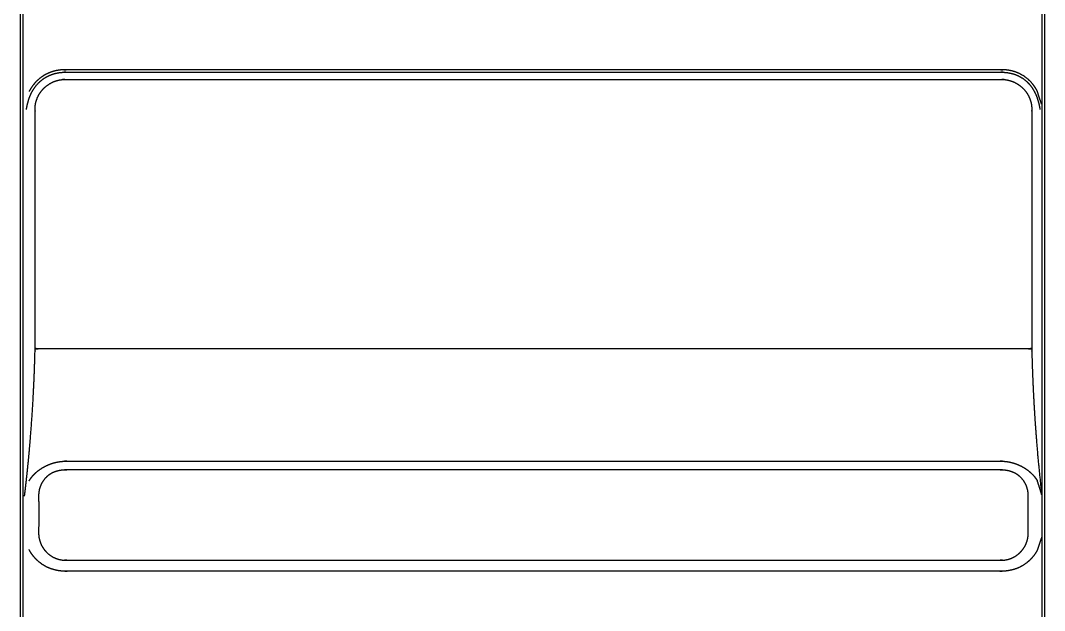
# Model space of a CAD drawing. Extents: x -912 to 8450, y -583 to 4401.
# Drawn here: x 6496 to 7201, y 69 to 476 of the extents above; entities that cross this region are included whole.
import ezdxf

# ---------------------------------------------------------------- set-up
doc = ezdxf.new("R2010")
doc.units = 0
doc.header["$MEASUREMENT"] = 0
doc.layers.add('4', color=7, linetype='CONTINUOUS')

msp = doc.modelspace()

# ---------------------------------------------------------------- linework, layer by layer
at = {"layer": '4', "color": 3, "linetype": 'CONTINUOUS'}
for points, knots in [([(6527.6272, -91.849957), (6527.25, -91.848713), (6526.8728, -91.845894), (6526.4956, -91.840281), (6523.5373, -91.7649), (6520.586, -91.48885), (6518.0303, -91.077158), (6514.029, -90.133263), (6510.2108, -88.65142), (6508.8308, -88.023812), (6506.4503, -86.749068), (6504.2589, -85.18408), (6503.3409, -84.439339), (6502.1873, -83.368707), (6501.1419, -82.19967), (6500.8881, -81.901066), (6500.3809, -81.275045), (6499.9021, -80.627573), (6499.6614, -80.291149), (6499.2682, -79.729076), (6498.8972, -79.151639), (6498.7549, -78.919719), (6498.149, -77.877253), (6497.6202, -76.792562), (6497.2584, -75.930938), (6496.5171, -73.85896), (6496.031, -71.711774), (6495.8322, -70.460018), (6495.6497, -68.63247), (6495.609, -66.798379), (6495.6157, -66.228413), (6495.6216, 80.577594), (6495.6254, 228.19643), (6495.6277, 375.7819), (6495.6289, 523.63721), (6495.6289, 671.4925)], [0, 0, 0, 0, 0, 0, 0.0023965308, 0.0023965308, 0.0023965308, 0.018800368, 0.018800368, 0.018800368, 0.028434808, 0.028434808, 0.028434808, 0.035970178, 0.035970178, 0.035970178, 0.038481268, 0.038481268, 0.038481268, 0.041135885, 0.041135885, 0.041135885, 0.04287856, 0.04287856, 0.04287856, 0.048861185, 0.048861185, 0.048861185, 0.056981946, 0.056981946, 0.056981946, 0.060642606, 0.060642606, 0.060642606, 1, 1, 1, 1, 1, 1]), ([(7198.6109, 3.145493), (7198.6111, -10.709269), (7198.6112, -24.557487), (7198.6114, -38.398936), (7198.6116, -52.467173), (7198.6118, -66.527943), (7198.6138, -66.761519), (7198.6052, -68.071696), (7198.5068, -69.380614), (7198.3592, -70.450931), (7197.8992, -72.665753), (7197.116, -74.793193), (7196.6166, -75.87017), (7195.8811, -77.165147), (7195.0225, -78.379168), (7194.8433, -78.62246), (7194.4228, -79.174176), (7193.983, -79.710304), (7193.7294, -80.008274), (7192.6191, -81.255934), (7191.3991, -82.401177), (7190.4223, -83.225041), (7188.8013, -84.45247), (7187.0769, -85.522259), (7186.4166, -85.895916), (7185.0667, -86.593052), (7183.6553, -87.176451), (7182.9363, -87.438738), (7181.4682, -87.911835), (7179.9784, -88.31172), (7179.2227, -88.494964), (7177.2396, -88.925662), (7175.2328, -89.233767), (7173.9883, -89.377592), (7172.1346, -89.521555), (7170.2768, -89.558361), (7169.6705, -89.552674), (7041.2543, -89.552658), (6912.8381, -89.552642), (6785.0283, -89.552626), (6656.5059, -89.55261), (6527.9835, -89.552594), (6527.2709, -89.55726), (6526.196, -89.54188), (6525.1218, -89.500431), (6524.7598, -89.483775), (6523.0771, -89.391942), (6521.3985, -89.235019), (6520.0852, -89.069299), (6517.4716, -88.647936), (6514.897, -88.030814), (6513.623, -87.669403), (6511.2743, -86.884454), (6509.0171, -85.870458), (6507.9924, -85.345153), (6506.0168, -84.180683), (6504.2126, -82.771676), (6503.3663, -82.006604), (6502.3648, -80.946467), (6501.4836, -79.793755), (6501.2958, -79.53698), (6500.9299, -79.016402), (6500.5815, -78.483523), (6500.4115, -78.214255), (6499.5261, -76.7444), (6498.8202, -75.17519), (6498.3703, -73.848531), (6497.8503, -71.74106), (6497.5792, -69.592872), (6497.5122, -68.822977), (6497.4591, -67.782503), (6497.4525, -66.741167), (6497.4547, -66.4719), (6497.4809, 80.199119), (6497.5, 227.68336), (6497.5125, 375.43899), (6497.5184, 523.46572), (6497.5184, 671.49244)], [0, 0, 0, 0, 0, 0, 0.045450757, 0.045450757, 0.045450757, 0.046218815, 0.046218815, 0.046218815, 0.049759892, 0.049759892, 0.049759892, 0.053630283, 0.053630283, 0.053630283, 0.054617034, 0.054617034, 0.054617034, 0.055896091, 0.055896091, 0.055896091, 0.060076571, 0.060076571, 0.060076571, 0.062565641, 0.062565641, 0.062565641, 0.065052553, 0.065052553, 0.065052553, 0.067579839, 0.067579839, 0.067579839, 0.07164889, 0.07164889, 0.07164889, 0.073619854, 0.073619854, 0.073619854, 0.48913265, 0.48913265, 0.48913265, 0.49144902, 0.49144902, 0.49144902, 0.49262725, 0.49262725, 0.49262725, 0.49692762, 0.49692762, 0.49692762, 0.501228, 0.501228, 0.501228, 0.50496707, 0.50496707, 0.50496707, 0.50867724, 0.50867724, 0.50867724, 0.50971965, 0.50971965, 0.50971965, 0.51076206, 0.51076206, 0.51076206, 0.51533707, 0.51533707, 0.51533707, 0.51787648, 0.51787648, 0.51787648, 0.51876183, 0.51876183, 0.51876183, 1, 1, 1, 1, 1, 1]), ([(7200.5351, 671.49252), (7200.5351, 523.62013), (7200.5331, 375.74774), (7200.5292, 228.14517), (7200.5233, 80.531196), (7200.5154, -66.270237), (7200.5223, -66.818351), (7200.4584, -69.363736), (7200.082, -71.8931), (7199.5666, -73.843194), (7198.7026, -76.00876), (7197.5578, -78.025041), (7197.3965, -78.296988), (7197.1438, -78.705943), (7196.8802, -79.108055), (7196.7875, -79.244013), (7196.5156, -79.635211), (7196.2312, -80.017528), (7196.0379, -80.262327), (7195.7593, -80.609423), (7195.4806, -80.956059), (7195.397, -81.059953), (7195.2277, -81.269275), (7195.0572, -81.477497), (7194.9708, -81.58234), (7194.0159, -82.736055), (7192.9916, -83.829891), (7192.0113, -84.772609), (7190.3213, -86.186507), (7188.4724, -87.377138), (7187.7383, -87.799652), (7186.6, -88.376478), (7185.421, -88.878568), (7185.0222, -89.038437), (7184.2286, -89.339399), (7183.4243, -89.615698), (7183.0257, -89.74709), (7182.3041, -89.97753), (7181.5784, -90.195049), (7181.254, -90.288782), (7179.1538, -90.868353), (7177.0147, -91.3058), (7175.189, -91.577369), (7172.7386, -91.808093), (7170.281, -91.855896), (7169.6662, -91.85021), (7104.9706, -91.850202), (7040.2749, -91.850194), (6976.194, -91.850186), (6848.4092, -91.85017), (6720.6245, -91.850154), (6656.9208, -91.850146), (6592.8398, -91.850138), (6528.7588, -91.85013), (6528.3816, -91.850876), (6528.0044, -91.851204), (6527.6272, -91.849957)], [0, 0, 0, 0, 0, 0, 0.51783089, 0.51783089, 0.51783089, 0.51977118, 0.51977118, 0.51977118, 0.52684325, 0.52684325, 0.52684325, 0.5279596, 0.5279596, 0.5279596, 0.52854042, 0.52854042, 0.52854042, 0.52964093, 0.52964093, 0.52964093, 0.53011223, 0.53011223, 0.53011223, 0.53059271, 0.53059271, 0.53059271, 0.53540953, 0.53540953, 0.53540953, 0.53841725, 0.53841725, 0.53841725, 0.53993013, 0.53993013, 0.53993013, 0.54140247, 0.54140247, 0.54140247, 0.54258637, 0.54258637, 0.54258637, 0.54904012, 0.54904012, 0.54904012, 0.55119267, 0.55119267, 0.55119267, 0.77559634, 0.77559634, 0.77559634, 0.99867903, 0.99867903, 0.99867903, 1, 1, 1, 1, 1, 1]), ([(6499.7278, 414.28167), (6499.9712, 415.86152), (6500.2737, 417.43465), (6500.6452, 418.99676), (6501.7675, 422.83657), (6503.4323, 426.49756), (6504.648, 428.58857), (6506.5771, 431.17663), (6508.8822, 433.41289), (6509.4816, 433.94857), (6511.3404, 435.47591), (6513.3817, 436.764), (6514.8111, 437.50499), (6517.6446, 438.68685), (6520.6241, 439.42613), (6522.065, 439.67847), (6524.1006, 439.89956), (6526.1445, 439.94731), (6526.7298, 439.94045), (6655.6333, 439.94045), (6784.5367, 439.94045), (6912.8549, 439.94043), (7041.7521, 439.94039), (7170.6494, 439.94032), (7171.2285, 439.94696), (7173.1161, 439.90436), (7174.9969, 439.71619), (7176.2922, 439.51053), (7179.142, 438.87468), (7181.8725, 437.8348), (7183.3258, 437.13616), (7186.1393, 435.46946), (7188.6199, 433.3421), (7189.78, 432.1544), (7191.3629, 430.23337), (7192.7048, 428.14741), (7193.1271, 427.43257), (7194.6958, 424.54116), (7195.8573, 421.45496), (7196.5168, 419.08774), (7197.01, 416.69265), (7197.368, 414.28307)], [0, 0, 0, 0, 0, 0, 0.011169649, 0.011169649, 0.011169649, 0.027781269, 0.027781269, 0.027781269, 0.033322501, 0.033322501, 0.033322501, 0.044364875, 0.044364875, 0.044364875, 0.054406135, 0.054406135, 0.054406135, 0.058434948, 0.058434948, 0.058434948, 0.94178499, 0.94178499, 0.94178499, 0.94577115, 0.94577115, 0.94577115, 0.95477903, 0.95477903, 0.95477903, 0.96583452, 0.96583452, 0.96583452, 0.97723753, 0.97723753, 0.97723753, 0.98297771, 0.98297771, 0.98297771, 1, 1, 1, 1, 1, 1]), ([(7195.5739, 426.90045), (7194.3594, 429.24583), (7192.8915, 431.46494), (7191.1587, 433.50684), (7187.9105, 436.46111), (7184.1305, 438.66611), (7182.5841, 439.4034), (7180.0335, 440.37484), (7177.3861, 441.02065), (7176.3882, 441.21691), (7174.9934, 441.42872), (7173.5896, 441.55929), (7173.1969, 441.58951), (7172.2161, 441.64944), (7171.2335, 441.67132), (7170.6448, 441.66454), (7041.7476, 441.66454), (6912.8504, 441.66454), (6784.5418, 441.66454), (6655.6381, 441.66455), (6526.7345, 441.66455), (6526.1393, 441.67137), (6523.6117, 441.61332), (6521.096, 441.30183), (6519.1952, 440.90535), (6516.0504, 439.954), (6513.0932, 438.54243), (6511.9204, 437.88777), (6508.6289, 435.76424), (6505.7709, 433.06288), (6504.1181, 431.07171), (6502.7082, 428.91907), (6501.5333, 426.64944)], [0, 0, 0, 0, 0, 0, 0.018853281, 0.018853281, 0.018853281, 0.030948924, 0.030948924, 0.030948924, 0.038147413, 0.038147413, 0.038147413, 0.040938595, 0.040938595, 0.040938595, 0.045109828, 0.045109828, 0.045109828, 0.95434035, 0.95434035, 0.95434035, 0.95855734, 0.95855734, 0.95855734, 0.97225135, 0.97225135, 0.97225135, 0.98175541, 0.98175541, 0.98175541, 1, 1, 1, 1, 1, 1]), ([(6498.4314, 148.11752), (6498.4318, 148.12071), (6498.4322, 148.1239), (6498.4326, 148.12708), (6498.5122, 148.7837), (6498.5912, 149.44048), (6498.6694, 150.09424), (6498.825, 151.40527), (6498.9786, 152.71694), (6499.055, 153.37453), (6499.2827, 155.34778), (6499.5058, 157.32247), (6499.6523, 158.63955), (6500.0858, 162.59266), (6500.5003, 166.55127), (6500.7683, 169.19271), (6501.5469, 177.12399), (6502.2496, 185.07546), (6502.6844, 190.38487), (6503.7927, 205.08514), (6504.6423, 219.84153), (6505.0793, 229.28008), (6505.4212, 239.02163), (6505.6518, 248.77756), (6505.6547, 249.06472), (6505.6442, 282.04159), (6505.6348, 315.04163), (6505.6265, 347.77394), (6505.6191, 380.92109), (6505.6128, 414.08252), (6505.6074, 414.48076), (6505.6482, 416.30675), (6505.893, 418.12246), (6506.2091, 419.5215), (6507.1382, 422.4241), (6508.5843, 425.11096), (6509.4889, 426.45509), (6511.54, 428.94809), (6514.0294, 431.00583), (6515.3655, 431.91106), (6518.0557, 433.37947), (6520.9647, 434.33862), (6522.38, 434.6727), (6524.2846, 434.95064), (6526.2019, 435.00527), (6526.6724, 434.99843), (6655.5861, 434.99843), (6784.4999, 434.99843), (6912.9433, 434.99843), (7041.8302, 434.99843), (7170.7172, 434.99843), (7171.1608, 435.00461), (7172.8751, 434.95886), (7174.5796, 434.73328), (7175.8278, 434.47003), (7178.7834, 433.60796), (7181.5413, 432.22129), (7183.0642, 431.2387), (7185.4118, 429.34045), (7187.3784, 427.06445), (7188.0998, 426.09669), (7189.7388, 423.52692), (7190.8851, 420.69238), (7191.3809, 418.90757), (7191.7322, 416.69975), (7191.7796, 414.47708), (7191.7746, 414.09254), (7191.7744, 380.93864), (7191.7741, 347.79901), (7191.7739, 315.06056), (7191.7736, 282.05439), (7191.7732, 249.07142), (7191.777, 248.78432), (7191.9287, 242.18197), (7192.1293, 235.58612), (7192.366, 229.2836), (7193.2579, 209.33676), (7194.5995, 189.47635), (7195.728, 175.93284), (7197.0653, 162.44741), (7198.6092, 149.02807)], [0, 0, 0, 0, 0, 0, 0.000013148, 0.000013148, 0.000013148, 0.0027093103, 0.0027093103, 0.0027093103, 0.0054186207, 0.0054186207, 0.0054186207, 0.010837241, 0.010837241, 0.010837241, 0.021674483, 0.021674483, 0.021674483, 0.043348965, 0.043348965, 0.043348965, 0.081595907, 0.081595907, 0.081595907, 0.082754099, 0.082754099, 0.082754099, 0.21451427, 0.21451427, 0.21451427, 0.21611533, 0.21611533, 0.21611533, 0.22185707, 0.22185707, 0.22185707, 0.22833334, 0.22833334, 0.22833334, 0.23477924, 0.23477924, 0.23477924, 0.24059086, 0.24059086, 0.24059086, 0.24247972, 0.24247972, 0.24247972, 0.75833622, 0.75833622, 0.75833622, 0.7601174, 0.7601174, 0.7601174, 0.76522108, 0.76522108, 0.76522108, 0.77244809, 0.77244809, 0.77244809, 0.77728634, 0.77728634, 0.77728634, 0.78467836, 0.78467836, 0.78467836, 0.78622439, 0.78622439, 0.78622439, 0.91800943, 0.91800943, 0.91800943, 0.91916768, 0.91916768, 0.91916768, 0.94467661, 0.94467661, 0.94467661, 1, 1, 1, 1, 1, 1]), ([(7198.6072, 417.84956), (7198.5874, 417.90249), (7198.5685, 417.95605), (7198.5488, 418.00912), (7198.5098, 418.1157), (7198.4708, 418.22245), (7198.4512, 418.27584), (7198.3361, 418.5956), (7198.2209, 418.91672), (7198.1252, 419.1849), (7197.5341, 420.85164), (7196.9554, 422.55079), (7196.4823, 423.98934), (7196.0217, 425.44004), (7195.5739, 426.90045)], [0, 0, 0, 0, 0, 0, 0.030516147, 0.030516147, 0.030516147, 0.061055845, 0.061055845, 0.061055845, 0.21266199, 0.21266199, 0.21266199, 1, 1, 1, 1, 1, 1]), ([(7191.7733, 249.6461), (7191.5161, 249.62799), (7191.2291, 249.61293), (7190.9189, 249.60136), (7190.4342, 249.5898), (7189.9353, 249.58692), (7189.7708, 249.58741), (7053.3145, 249.58677), (6916.8581, 249.58614), (6780.566, 249.58551), (6644.0927, 249.58487), (6507.6195, 249.58424), (6507.438, 249.58367), (6506.9425, 249.58673), (6506.4624, 249.59833), (6506.1711, 249.60905), (6505.9, 249.62288), (6505.6545, 249.63942)], [0, 0, 0, 0, 0, 0, 0.0024378302, 0.0024378302, 0.0024378302, 0.003633884, 0.003633884, 0.003633884, 0.99639101, 0.99639101, 0.99639101, 0.99771034, 0.99771034, 0.99771034, 1, 1, 1, 1, 1, 1]), ([(6501.5386, 158.51461), (6502.0595, 159.40046), (6502.6292, 160.2588), (6503.2459, 161.08601), (6504.5656, 162.6724), (6506.0431, 164.11867), (6506.8175, 164.80473), (6509.0437, 166.596), (6511.484, 168.10554), (6513.1087, 168.95279), (6515.3455, 169.93188), (6517.6598, 170.70154), (6518.2415, 170.88105), (6519.4133, 171.2125), (6520.6011, 171.48311), (6521.1987, 171.60253), (6522.4368, 171.81494), (6523.6847, 171.9628), (6524.3291, 172.02244), (6525.5427, 172.10455), (6526.7587, 172.13044), (6527.3279, 172.12412), (6656.0304, 172.12411), (6784.7329, 172.1241), (6912.8663, 172.12406), (7041.5181, 172.12408), (7170.1698, 172.12392), (7170.6881, 172.12869), (7172.173, 172.09658), (7173.6542, 171.97933), (7174.6151, 171.86677), (7176.3119, 171.59908), (7177.9827, 171.20589), (7178.7057, 171.00655), (7180.6519, 170.4099), (7182.545, 169.66156), (7183.7162, 169.13075), (7185.5963, 168.16398), (7187.3846, 167.04428), (7188.0706, 166.58146), (7190.2671, 164.98458), (7192.26, 163.13719), (7193.5246, 161.73087), (7194.6447, 160.21339), (7195.6003, 158.60236)], [0, 0, 0, 0, 0, 0, 0.00740083, 0.00740083, 0.00740083, 0.014795977, 0.014795977, 0.014795977, 0.027819102, 0.027819102, 0.027819102, 0.03214925, 0.03214925, 0.03214925, 0.036479307, 0.036479307, 0.036479307, 0.041076566, 0.041076566, 0.041076566, 0.045119946, 0.045119946, 0.045119946, 0.95557583, 0.95557583, 0.95557583, 0.95925828, 0.95925828, 0.95925828, 0.96612713, 0.96612713, 0.96612713, 0.97145775, 0.97145775, 0.97145775, 0.98060488, 0.98060488, 0.98060488, 0.98651145, 0.98651145, 0.98651145, 1, 1, 1, 1, 1, 1]), ([(6519.9729, 165.00791), (6519.0466, 164.70808), (6518.1393, 164.34962), (6517.2578, 163.92859), (6515.5637, 162.95954), (6514.03, 161.75395), (6513.3093, 161.09556), (6511.0794, 158.73376), (6509.455, 155.88157), (6508.6563, 153.72096), (6508.1238, 151.025), (6508.0808, 148.30763), (6508.0941, 147.85263), (6508.1607, 142.8537), (6508.1922, 137.8576), (6508.1917, 133.31899), (6508.159, 128.32909), (6508.0908, 123.34378), (6508.0778, 122.8896), (6508.0956, 121.67274), (6508.2067, 120.4601), (6508.3129, 119.70415), (6508.6504, 117.93727), (6509.1956, 116.22075), (6509.5764, 115.25515), (6510.4786, 113.36329), (6511.6378, 111.61479), (6512.2856, 110.77472), (6513.9562, 108.89955), (6515.9239, 107.32445), (6517.1469, 106.52769), (6519.5559, 105.27015), (6522.1495, 104.45889), (6523.3799, 104.18258), (6525.0891, 103.94268), (6526.8098, 103.8919), (6527.2747, 103.8988), (6655.9536, 103.89886), (6784.6325, 103.89892), (6912.8467, 103.89899), (7041.5267, 103.89905), (7170.2066, 103.89911), (7170.6725, 103.89221), (7171.8151, 103.92604), (7172.9527, 104.04322), (7173.6231, 104.14197), (7174.2882, 104.26999), (7174.9462, 104.42696)], [0, 0, 0, 0, 0, 0, 0.006711981, 0.006711981, 0.006711981, 0.013423832, 0.013423832, 0.013423832, 0.029077494, 0.029077494, 0.029077494, 0.032227018, 0.032227018, 0.032227018, 0.063686754, 0.063686754, 0.063686754, 0.066840095, 0.066840095, 0.066840095, 0.072133441, 0.072133441, 0.072133441, 0.079316923, 0.079316923, 0.079316923, 0.0866453, 0.0866453, 0.0866453, 0.096670748, 0.096670748, 0.096670748, 0.10532608, 0.10532608, 0.10532608, 0.10852877, 0.10852877, 0.10852877, 0.99212558, 0.99212558, 0.99212558, 0.99533517, 0.99533517, 0.99533517, 1, 1, 1, 1, 1, 1]), ([(7174.9462, 104.42696), (7176.4348, 104.78207), (7177.8874, 105.28555), (7179.2833, 105.93404), (7181.6212, 107.32513), (7183.6623, 109.10874), (7184.4878, 109.95369), (7185.9776, 111.74509), (7187.1678, 113.7448), (7187.6775, 114.7754), (7188.4931, 116.79459), (7189.01, 118.90799), (7189.1867, 119.92176), (7189.3449, 121.39765), (7189.3662, 122.87969), (7189.3534, 123.33507), (7189.2864, 128.3259), (7189.2533, 133.3213), (7189.2511, 137.86424), (7189.2796, 142.86395), (7189.3418, 147.86655), (7189.3546, 148.32083), (7189.3127, 150.81119), (7188.8573, 153.28299), (7188.1967, 155.24063), (7186.725, 158.12058), (7184.6386, 160.56395), (7183.806, 161.38234), (7182.1987, 162.70592), (7180.4084, 163.76511), (7179.5903, 164.17688), (7177.5973, 165.02378), (7175.5005, 165.58046), (7174.2691, 165.81014), (7172.4891, 166.0205), (7170.7003, 166.06832), (7170.1601, 166.06119), (7041.4795, 166.0612), (6912.7989, 166.06121), (6784.6583, 166.06122), (6655.9836, 166.06123), (6527.3088, 166.06124), (6526.7745, 166.06811), (6525.0721, 166.02478), (6523.3771, 165.83971), (6522.2226, 165.64285), (6521.084, 165.36755), (6519.9729, 165.00791)], [0, 0, 0, 0, 0, 0, 0.01047814, 0.01047814, 0.01047814, 0.018566464, 0.018566464, 0.018566464, 0.026459082, 0.026459082, 0.026459082, 0.033534496, 0.033534496, 0.033534496, 0.036673786, 0.036673786, 0.036673786, 0.067940904, 0.067940904, 0.067940904, 0.071063161, 0.071063161, 0.071063161, 0.08505163, 0.08505163, 0.08505163, 0.093011426, 0.093011426, 0.093011426, 0.099263756, 0.099263756, 0.099263756, 0.10780895, 0.10780895, 0.10780895, 0.11150423, 0.11150423, 0.11150423, 0.98835098, 0.98835098, 0.98835098, 0.99200629, 0.99200629, 0.99200629, 1, 1, 1, 1, 1, 1]), ([(7198.6092, 149.02774), (7198.5808, 149.12852), (7198.5519, 149.22917), (7198.5231, 149.32999), (7198.2336, 150.34113), (7197.9348, 151.35543), (7197.6587, 152.27086), (7197.0993, 154.08214), (7196.5116, 155.90056), (7196.2146, 156.79953), (7195.9105, 157.70008), (7195.6003, 158.60236)], [0, 0, 0, 0, 0, 0, 0.05312056, 0.05312056, 0.05312056, 0.5327203, 0.5327203, 0.5327203, 1, 1, 1, 1, 1, 1]), ([(7198.6095, 119.88776), (7198.5716, 119.78302), (7198.5335, 119.67823), (7198.4956, 119.57324), (7198.1633, 118.65418), (7197.8322, 117.728), (7197.544, 116.90306), (7196.9776, 115.24649), (7196.43, 113.5797), (7196.1608, 112.74451), (7195.8962, 111.9079), (7195.6365, 111.07013)], [0, 0, 0, 0, 0, 0, 0.060599669, 0.060599669, 0.060599669, 0.53030068, 0.53030068, 0.53030068, 1, 1, 1, 1, 1, 1]), ([(7195.6365, 111.07013), (7195.1438, 110.13087), (7194.6093, 109.21358), (7194.0334, 108.32123), (7192.1899, 105.74314), (7189.986, 103.45053), (7188.3716, 102.07716), (7184.4112, 99.346574), (7179.9312, 97.552857), (7177.3122, 96.862038), (7174.0375, 96.381221), (7170.7443, 96.307798), (7170.1346, 96.314554), (7041.4572, 96.314491), (6912.7799, 96.314428), (6784.7123, 96.314365), (6656.0312, 96.314302), (6527.3501, 96.314239), (6526.7366, 96.307228), (6523.3857, 96.382841), (6520.0545, 96.884294), (6517.386, 97.602463), (6513.7096, 99.097421), (6510.3798, 101.20998), (6509.4009, 101.91061), (6506.9, 103.92085), (6504.7157, 106.28313), (6503.4902, 107.8812), (6502.4135, 109.5781), (6501.4833, 111.35204)], [0, 0, 0, 0, 0, 0, 0.007519892, 0.007519892, 0.007519892, 0.022447145, 0.022447145, 0.022447145, 0.041467657, 0.041467657, 0.041467657, 0.045788829, 0.045788829, 0.045788829, 0.95353048, 0.95353048, 0.95353048, 0.95787838, 0.95787838, 0.95787838, 0.977281, 0.977281, 0.977281, 0.98579903, 0.98579903, 0.98579903, 1, 1, 1, 1, 1, 1])]:
    msp.add_open_spline(points, degree=5, knots=knots, dxfattribs=at)
msp.add_open_spline([(7198.6067, 671.4925), (7198.6067, 538.67638), (7198.6071, 405.86025), (7198.6079, 273.23971), (7198.6091, 141.01037), (7198.6108, 9.366087)], degree=5, dxfattribs=at)

doc.saveas('drawing.dxf')
